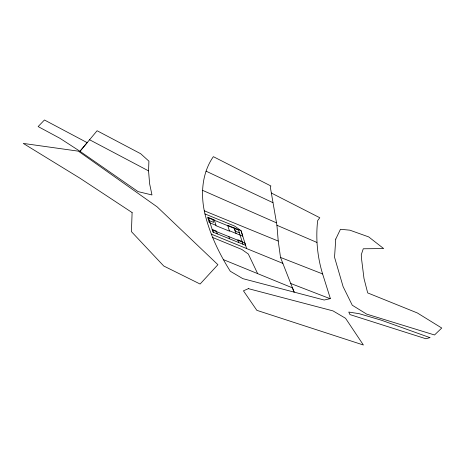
<?xml version="1.0" encoding="UTF-8"?>
<svg xmlns="http://www.w3.org/2000/svg" width="465" height="465" viewBox="0 0 465 465"><rect width="100%" height="100%" fill="white"/><g stroke="black" fill="none" stroke-linecap="round" stroke-linejoin="round"><path stroke-width="0.7" d="M223.398 259.627L292.462 287.864L294.13 292.13L280.517 257.436L278.233 241.056L276.931 225.269L270.27 186.785L270.926 185.994L213.354 156.659C201.787 173.224 200.421 194.73 204.96 213.935C209.982 234.401 219.108 253.501 230.303 271.258L242.811 278.634L324.181 300.024L330.377 298.611L323.256 275.978C317.467 258.168 315.584 239.283 317.63 220.677L319.781 217.73L271.31 193.004M148.556 170.893L148.91 161.163L140.686 153.729L97.092 130.741L79.968 151.288L59.991 138.332L38.136 126.573L44.448 119.993L87.17 142.645L79.968 151.288L138.064 191.615L151.979 194.963L149.62 183.762L148.556 170.893L89.576 139.756M290.735 283.487L330.086 298.681M280.517 257.436L322.716 273.972M209.413 220.689L213.673 222.41L212.813 219.666M239.359 232.796L235.098 231.076L234.238 228.327M215.975 225.322L209.279 222.613L207.576 217.167L214.272 219.875L216.109 225.757L229.501 231.169L227.658 225.287L241.05 230.704L242.759 236.15L229.367 230.733M212.139 229.402L216.399 231.128L217.26 233.872M242.085 241.509L237.824 239.789L238.685 242.532M204.338 210.825L278.233 241.056M204.96 213.935L234.715 226.106L241.079 230.721L246.624 248.548M211.273 234.104L282.842 263.359M212.517 237.423L241.754 249.409L248.327 254.018L257.656 273.635M276.931 225.269L316.892 242.428M202.548 190.319L276.28 222.758M206.053 171.149L272.926 202.676M242.945 244.259L238.499 230.053L208.553 217.946L212.999 232.151L245.613 245.299L244.933 243.119L212.79 230.123L213.476 232.302M234.354 227.995L236.063 233.442M228.861 236.621L229.541 238.801M132.112 212.557L131.426 231.64L163.75 266.009L200.101 284.034L217.905 264.684L157.141 206.855L78.393 151.166L23.25 143.418L79.8 178.107L132.112 212.557M335.753 239.086L334.538 257.232L343.106 286.643L352.267 305.22L366.664 314.113L434.531 334.974L441.75 328.028L417.349 312.962L367.687 292.909L363.985 278.442L361.654 259.714L361.253 254.808L363.264 248.775L383.654 248.572L368.699 236.906L349.849 230.175L340.45 229.286L335.753 239.086M248.38 288.649L243.439 290.823L256.837 310.335L363.392 345.007L345.547 318.281L332.992 310.893L248.38 288.649M429.922 337.625L425.899 338.758L349.965 314.59L348.767 312.056L359.178 313.689L381.254 320.158L429.922 337.625"/></g></svg>
